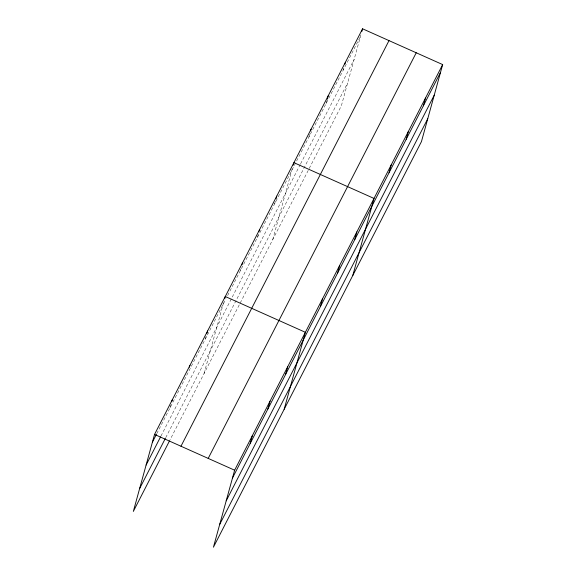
<?xml version="1.0" encoding="UTF-8"?>
<svg xmlns="http://www.w3.org/2000/svg" width="576" height="576" viewBox="0 0 576 576"><rect width="100%" height="100%" fill="white"/><g stroke="black" fill="none" stroke-linecap="round" stroke-linejoin="round"><path stroke-width="0.43" stroke-dasharray="2.88 2.16" d="M170.078 407.736L170.791 405.137M205.445 338.774L206.158 336.182M204.062 373.507L224.078 300.838M240.286 270.835L240.768 269.107M257.45 237.37L258.646 233.042M274.615 203.904L275.328 201.312M272.714 239.645L292.493 167.846M308.938 136.98L309.895 133.517M326.102 103.514L327.053 100.051M343.267 70.049L343.742 68.321M360.9 34.855L341.366 105.79L169.906 440.107M156.816 433.591L225.986 298.721M227.621 295.531L360.425 36.583M160.978 436.054L300.197 164.599M300.607 163.8L354.139 59.422M165.744 437.645L347.652 82.951"/><path stroke-width="0.86" d="M442.663 64.584L234.634 470.21L213.43 547.2L421.459 141.574L442.663 64.584L362.57 28.8L154.541 434.426L133.337 511.416L169.502 440.892M171.749 401.681L172.224 399.953M189.432 367.2L189.907 365.472M206.87 333.59L207.59 330.991M224.791 298.246L225.274 296.518L305.366 332.294L284.162 409.284M241.956 264.78L242.431 263.052M259.121 231.314L259.596 229.586M276.041 198.713L276.761 196.121M293.206 165.254L293.918 162.655L374.018 198.439L352.807 275.429M310.608 130.925L311.083 129.19M327.29 99.187L328.248 95.731M344.93 63.994L345.406 62.266M361.858 31.392L362.57 28.8M250.171 443.513L252.317 435.73M267.854 409.039L270 401.256M285.538 374.558L287.683 366.775M320.386 306.619L322.531 298.829M337.55 273.154L339.689 265.37M354.708 239.688L356.854 231.905M389.038 172.757L391.176 164.974M406.195 139.291L408.341 131.508M423.36 105.833L425.506 98.05M152.395 442.21L156.413 434.376M146.102 465.048L160.574 436.838M139.622 488.578L165.341 438.43M180.972 446.234L389.002 40.608M208.202 458.402L416.232 52.776M232.495 477.994L440.525 72.367M226.202 500.832L434.232 95.206M219.722 524.362L427.752 118.735M154.541 434.426L234.634 470.21"/></g></svg>
